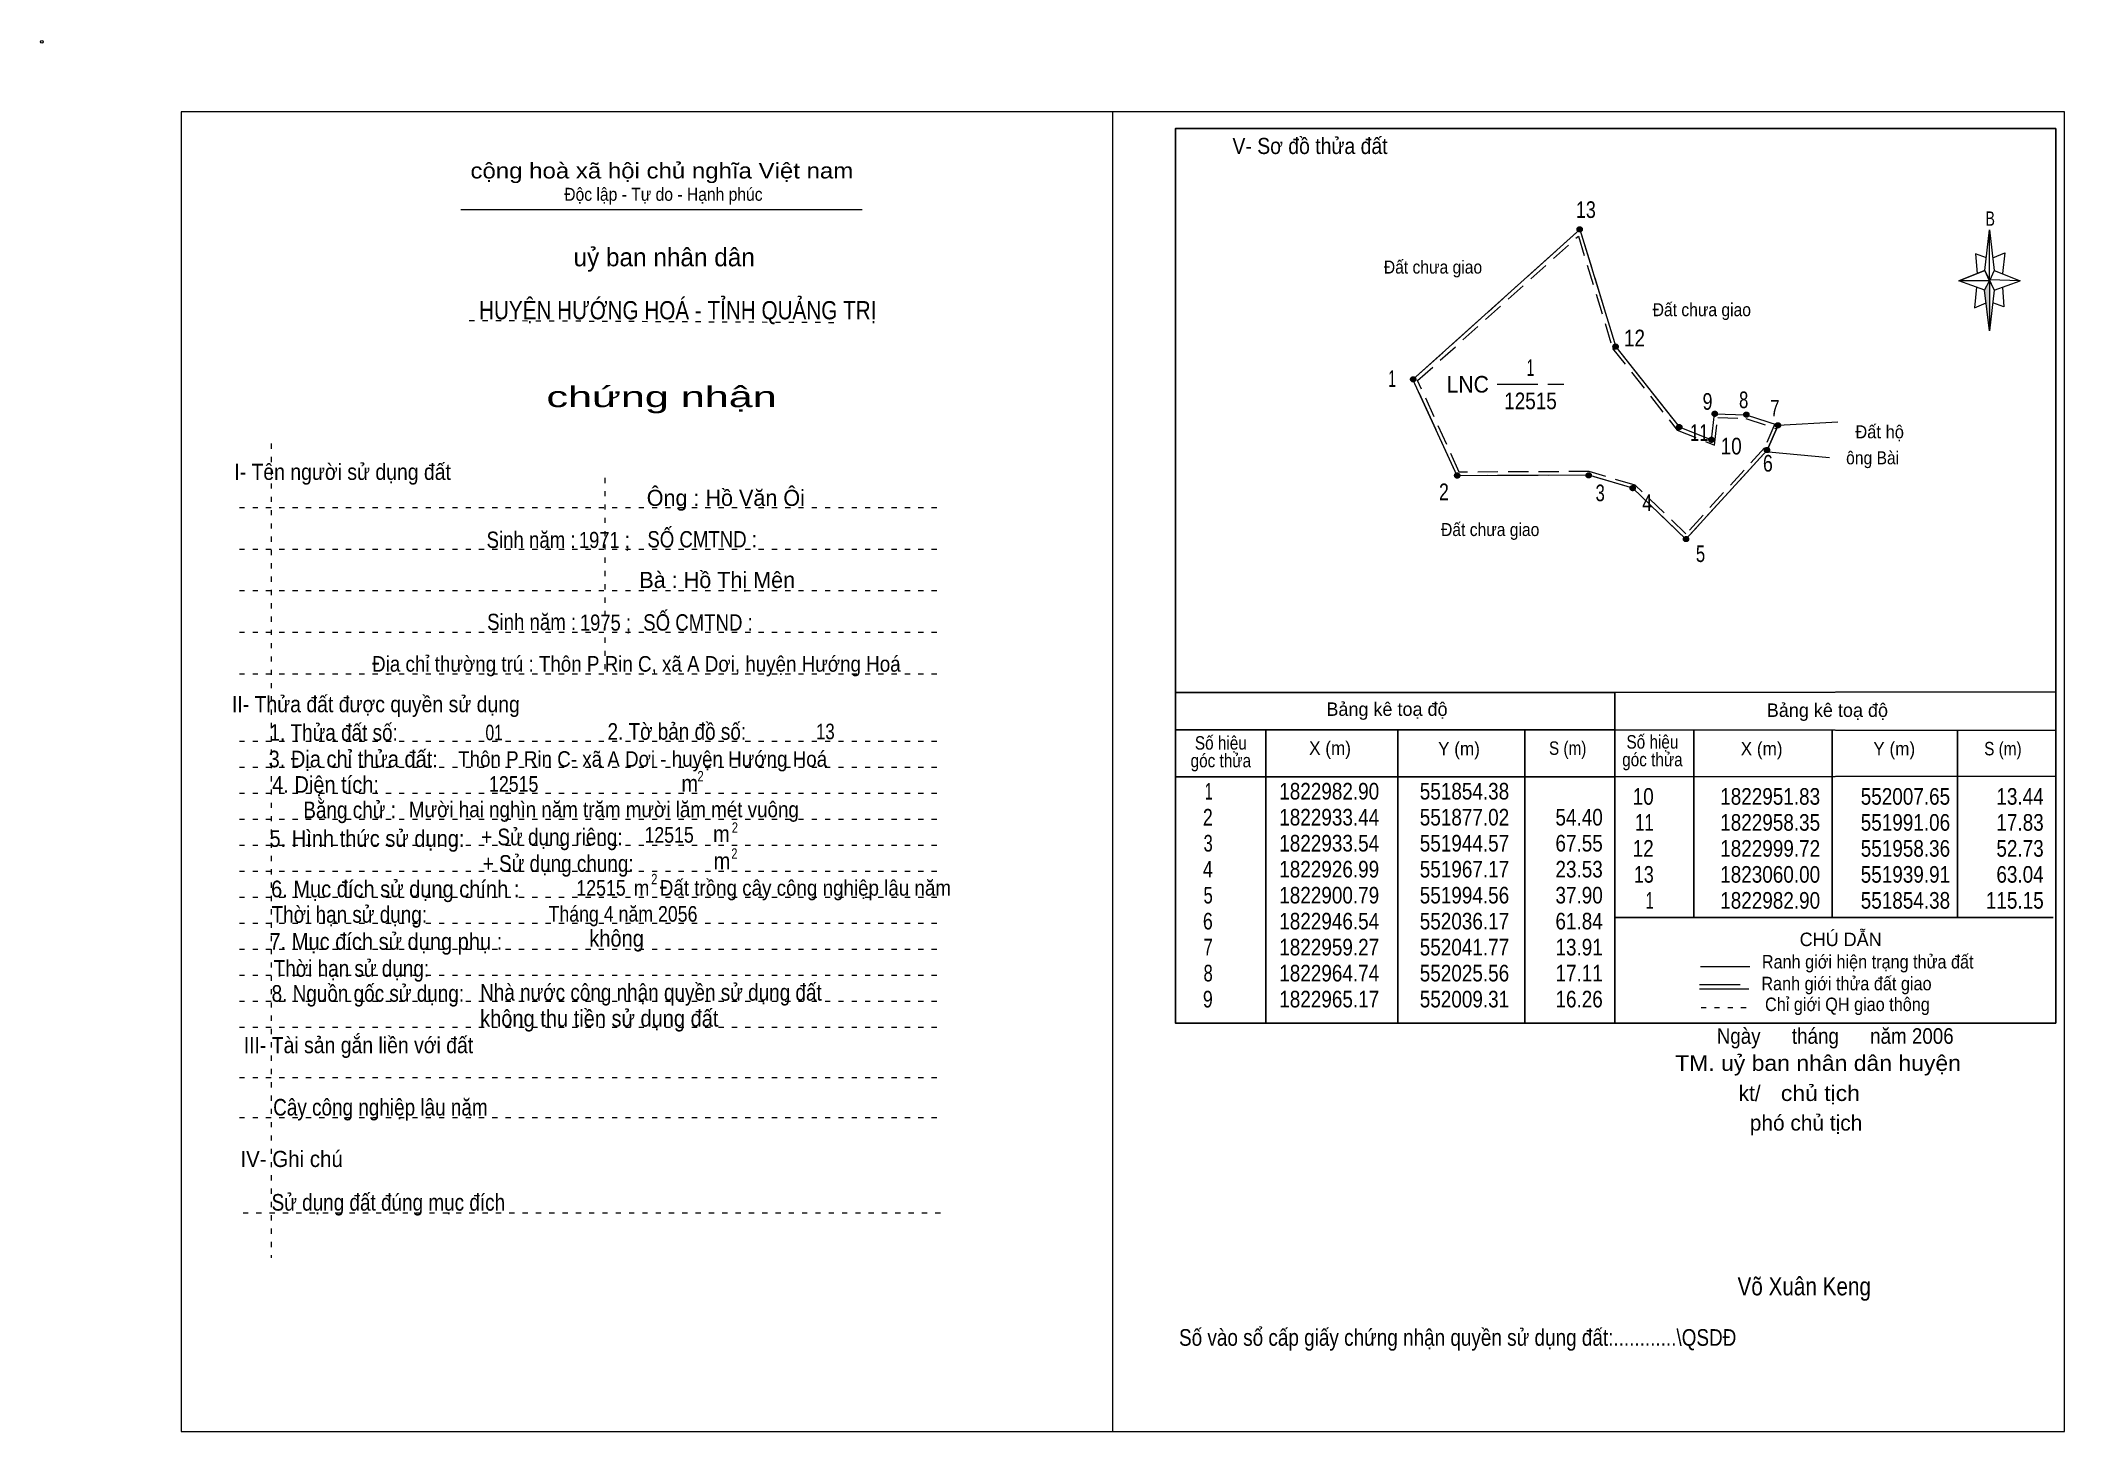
# Model space of a CAD drawing. Header units: centimetres. Extents: x -1.6 to 37.4, y -1.3 to 25.5.
import ezdxf
from ezdxf.enums import TextEntityAlignment as Align

# ---------------------------------------------------------------- set-up
doc = ezdxf.new("R2010")
doc.units = ezdxf.units.CM
doc.header["$LTSCALE"] = 0.13
for name, pattern in [('DOTTED', [1.5, 0.3, -1.2]), ('LONG_DASHED', [7.5, 6, -1.5]), ('MEDIUM_DASHED', [4.5, 3, -1.5])]:
    doc.linetypes.add(name, pattern=pattern)
for name, color, linetype, lineweight in [('1', 7, 'DOTTED', 13), ('10', 7, 'Continuous', 13), ('2', 7, 'Continuous', 25), ('3', 7, 'Continuous', 13), ('30', 7, 'Continuous', 13), ('32', 7, 'LONG_DASHED', 13), ('33', 7, 'LONG_DASHED', 13), ('35', 7, 'Continuous', 13)]:
    doc.layers.add(name, color=color, linetype=linetype, lineweight=lineweight)

msp = doc.modelspace()

# ---------------------------------------------------------------- hatches: boundary and pattern name
at = {"layer": '30'}
msp.add_hatch(color=256, dxfattribs=at).paths.add_polyline_path([(35.91, 20.87), (35.91, 19.91), (35.81, 20.69)])
at = {"layer": '32'}
for points in [[(28.0754, 21.861, 1), (27.9754, 21.861, 1)], [(28.7659, 19.6047, 1), (28.6659, 19.6047, 1)], [(24.8739, 18.9751, 1), (24.7739, 18.9751, 1)], [(30.673, 18.3115, 1), (30.573, 18.3115, 1)], [(31.2813, 18.2954, 1), (31.1813, 18.2954, 1)], [(29.9899, 18.0562, 1), (29.8899, 18.0562, 1)], [(31.888, 18.0906, 1), (31.788, 18.0906, 1)], [(30.6109, 17.8122, 1), (30.5109, 17.8122, 1)], [(31.6784, 17.6142, 1), (31.5784, 17.6142, 1)], [(25.7214, 17.1238, 1), (25.6214, 17.1238, 1)], [(28.2498, 17.1276, 1), (28.1498, 17.1276, 1)], [(29.0957, 16.8824, 1), (28.9957, 16.8824, 1)], [(30.1209, 15.9017, 1), (30.0209, 15.9017, 1)]]:
    msp.add_hatch(color=256, dxfattribs=at).paths.add_polyline_path(points)

# ---------------------------------------------------------------- linework, layer by layer
at = {"layer": '1', "linetype": 'Continuous'}
msp.add_line((6.51, 22.24), (14.23, 22.24), dxfattribs=at)
at = {"layer": '1'}
for p, q in [((6.67, 20.11), (13.82, 20.07)), ((2.86, 17.74), (2.86, 2.07)), ((9.28, 17.08), (9.28, 13.31)), ((2.25, 16.51), (15.75, 16.51)), ((2.25, 15.71), (15.75, 15.71)), ((2.25, 14.91), (15.75, 14.91)), ((2.25, 14.11), (15.75, 14.11)), ((2.25, 13.31), (15.75, 13.31)), ((2.25, 12.01), (15.75, 12.01)), ((2.25, 11.51), (15.75, 11.51)), ((2.25, 11.01), (15.75, 11.01)), ((2.25, 10.51), (15.75, 10.51)), ((2.25, 10.01), (15.75, 10.01)), ((2.25, 9.51), (15.75, 9.51)), ((2.25, 9.01), (15.75, 9.01)), ((2.25, 8.51), (15.75, 8.51)), ((2.25, 8.01), (15.75, 8.01)), ((2.25, 7.51), (15.75, 7.51)), ((2.25, 7.01), (15.75, 7.01)), ((2.25, 6.51), (15.75, 6.51)), ((2.25, 5.54), (15.75, 5.54)), ((2.25, 4.77), (15.75, 4.77)), ((2.32, 2.94), (15.82, 2.94))]:
    msp.add_line(p, q, dxfattribs=at)
at = {"layer": '10', "linetype": 'MEDIUM_DASHED'}
msp.add_line((31.78, 18.12), (31.57, 17.64), dxfattribs=at)
at = {"layer": '10'}
for p, q in [((31.63, 17.61), (31.84, 18.09)), ((31.84, 18.09), (32.99, 18.16)), ((31.66, 17.58), (32.83, 17.47))]:
    msp.add_line(p, q, dxfattribs=at)
at = {"layer": '10', "lineweight": 25}
for p, q in [((28.7, 12.95), (37.18, 12.96)), ((28.7, 12.23), (37.18, 12.22)), ((30.22, 12.23), (30.22, 8.62)), ((32.88, 12.23), (32.88, 8.62)), ((35.29, 12.23), (35.29, 8.62)), ((28.7, 11.33), (37.18, 11.34)), ((28.72, 8.62), (37.13, 8.62))]:
    msp.add_line(p, q, dxfattribs=at)
at = {"layer": '10'}
msp.add_lwpolyline([(31.63, 17.61), (30.07, 15.9), (29.05, 16.88), (28.2, 17.13), (25.67, 17.12), (24.82, 18.97), (28.03, 21.86), (28.72, 19.6), (29.94, 18.06), (30.56, 17.81), (30.62, 18.31), (31.23, 18.29), (31.84, 18.09)], close=True, dxfattribs=at)
msp.add_lwpolyline([(31.63, 17.61), (30.07, 15.9), (29.05, 16.88), (28.2, 17.13), (25.67, 17.12), (24.82, 18.97), (28.03, 21.86), (28.72, 19.6), (29.94, 18.06), (30.56, 17.81), (30.62, 18.31), (31.23, 18.29), (31.84, 18.09)], dxfattribs=at)
at = {"layer": '10', "linetype": 'LONG_DASHED'}
msp.add_lwpolyline([(31.63, 17.61), (30.07, 15.9), (29.05, 16.88), (28.2, 17.13), (25.67, 17.12), (24.82, 18.97), (28.03, 21.86), (28.72, 19.6), (29.94, 18.06), (30.56, 17.81), (30.62, 18.31), (31.23, 18.29), (31.84, 18.09)], close=True, dxfattribs=at)
at = {"layer": '10', "linetype": 'MEDIUM_DASHED'}
msp.add_lwpolyline([(31.58, 17.66), (30.07, 16), (29.09, 16.94), (28.21, 17.2), (25.71, 17.19), (24.91, 18.95), (28, 21.73), (28.66, 19.57), (29.9, 18), (30.62, 17.71), (30.68, 18.24), (31.22, 18.22), (31.82, 18.02)], dxfattribs=at)
at = {"layer": '10'}
msp.add_circle((-1.55, 25.47), 0.025, dxfattribs=at)
at = {"layer": '2'}
for p, q in [((20.25, 12.95), (28.7, 12.95)), ((28.7, 6.59), (28.7, 12.95)), ((20.25, 12.23), (28.7, 12.23)), ((21.99, 6.59), (21.99, 12.23)), ((24.53, 10.89), (24.53, 12.23)), ((26.97, 12.23), (26.97, 6.59)), ((20.25, 11.33), (28.7, 11.33))]:
    msp.add_line(p, q, dxfattribs=at)
msp.add_lwpolyline([(37.18, 23.8), (20.25, 23.8), (20.25, 6.59), (37.18, 6.59)], close=True, dxfattribs=at)
msp.add_lwpolyline([(24.53, 6.59), (24.53, 10.39), (24.53, 10.89)], dxfattribs=at)
at = {"layer": '3'}
msp.add_line((19.04, 24.12), (19.04, -1.27), dxfattribs=at)
for points in [[(19.04, 24.12), (1.13, 24.12), (1.13, -1.27), (19.04, -1.27)], [(19.04, -1.27), (37.35, -1.27), (37.35, 24.12), (19.04, 24.12)]]:
    msp.add_lwpolyline(points, dxfattribs=at)
at = {"layer": '30'}
for p, q in [((35.82, 21.07), (35.91, 21.85)), ((36, 21.07), (36.5, 20.87)), ((35.82, 20.69), (35.32, 20.87)), ((36, 20.69), (35.91, 19.91)), ((36.16, 20.75), (36.18, 20.37)), ((36.18, 20.37), (35.97, 20.45))]:
    msp.add_line(p, q, dxfattribs=at)
for points in [[(35.91, 21.85), (36, 21.07), (35.91, 20.87)], [(35.91, 20.87), (35.32, 20.87), (35.82, 21.07), (36, 20.69), (36.5, 20.87), (35.91, 20.89)], [(35.91, 20.87), (35.91, 19.91), (35.81, 20.69)]]:
    msp.add_lwpolyline(points, close=True, dxfattribs=at)
for points in [[(35.97, 21.31), (36.2, 21.41), (36.16, 21.01)], [(35.91, 20.87), (35.82, 21.07), (35.32, 20.87)], [(35.85, 21.31), (35.64, 21.39), (35.67, 21.01)], [(35.66, 20.75), (35.62, 20.35), (35.84, 20.45)], [(35.91, 20.87), (36, 20.69), (36.5, 20.87)]]:
    msp.add_lwpolyline(points, dxfattribs=at)
at = {"layer": '32'}
for centre in [(28.0254, 21.861), (28.7159, 19.6047), (24.8239, 18.9751), (30.623, 18.3115), (31.2313, 18.2954), (29.9399, 18.0562), (31.838, 18.0906), (30.5609, 17.8122), (31.6284, 17.6142), (25.6714, 17.1238), (28.1998, 17.1276), (29.0457, 16.8824), (30.0709, 15.9017)]:
    msp.add_circle(centre, 0.05, dxfattribs=at)
at = {"layer": '33'}
msp.add_line((26.44, 18.88), (27.72, 18.88), dxfattribs=at)
at = {"layer": '35'}
for p, q in [((30.35, 7.68), (31.3, 7.68)), ((30.33, 7.25), (31.28, 7.25))]:
    msp.add_line(p, q, dxfattribs=at)
at = {"layer": '35', "linetype": 'LONG_DASHED'}
msp.add_line((30.33, 7.33), (31.28, 7.33), dxfattribs=at)
at = {"layer": '35', "linetype": 'DOTTED'}
msp.add_line((30.36, 6.89), (31.35, 6.89), dxfattribs=at)

# ---------------------------------------------------------------- texts
at = {"layer": '1'}
for s, height, width, p in [('V- Sơ đồ thửa đất', 0.31, 0.9, (22.84, 23.31)), ('cộng hoà xã hội chủ nghĩa Việt nam', 0.3, 1.15, (10.375, 22.84)), ('Độc lập - Tự do - Hạnh phúc', 0.25, 0.9, (10.405, 22.41)), ('chứng nhận', 0.4, 1.55, (10.37, 18.44)), ('I- Tên người sử dụng đất', 0.31, 0.9, (4.235, 17.04)), ('II- Thửa đất được quyền sử dụng', 0.31, 0.9, (4.875, 12.57)), ('III- Tài sản gắn liền với đất', 0.31, 0.9, (4.54, 6.01)), ('IV- Ghi chú', 0.31, 0.95, (3.255, 3.82))]:
    msp.add_text(s, height=height, dxfattribs=dict(at, width=width)).set_placement(p, align=Align.CENTER)
msp.add_text('uỷ ban nhân dân', height=0.35, dxfattribs=at).set_placement((10.42, 21.15), align=Align.CENTER)
at = {"layer": '10'}
for s, height, width, p in [('Đất chưa giao', 0.25, 0.9, (25.205, 21.01)), ('Đất chưa giao', 0.25, 0.9, (30.375, 20.19)), ('Sinh năm :', 0.3149, 0.85, (7.86, 15.73)), ('1971 ;', 0.31, 0.85, (9.27, 15.73)), ('SỐ CMTND :', 0.3149, 0.85, (11.15, 15.74)), ('Đất chưa giao', 0.25, 0.9, (26.305, 15.96)), ('Sinh năm :', 0.3149, 0.85, (7.87, 14.15)), ('1975 ;', 0.31, 0.85, (9.29, 14.14)), ('SỐ CMTND :', 0.3149, 0.85, (11.07, 14.14)), ('Địa chỉ thường trú : Thôn P Rin C, xã A Dơi, huyện Hướng Hoá ', 0.3, 0.9, (9.935, 13.35)), ('01', 0.3, 0.75, (7.15, 12.03)), ('13', 0.3, 0.8, (13.52, 12.05)), ('Thôn P Rin C- xã A Dơi - huyện Hướng Hoá ', 0.3, 0.9, (10.055, 11.52)), ('12515', 0.3, 0.85, (7.525, 11.04)), ('Mười hai nghìn năm trăm mười lăm mét vuông ', 0.3, 0.9, (9.31, 10.55)), ('12515', 0.3, 0.85, (10.515, 10.06)), ('12515', 0.3, 0.85, (9.205, 9.04)), ('m  Đất trồng cây công nghiệp lâu năm ', 0.3, 0.9, (12.935, 9.04)), ('Tháng 4 năm 2056 ', 0.3, 0.85, (9.675, 8.54)), ('Ngày      tháng      năm 2006', 0.3, 0.9, (32.94, 6.19)), ('TM. uỷ ban nhân dân huyện', 0.3, 1.1, (32.61, 5.67)), ('chủ tịch', 0.3, 1.1, (32.655, 5.09)), ('Võ Xuân Keng ', 0.35, 0.85, (32.4, 1.35))]:
    msp.add_text(s, height=height, dxfattribs=dict(at, width=width)).set_placement(p, align=Align.CENTER)
for s, width, p in [('  Đất hộ', 0.95, (33.15, 17.84)), ('ông Bài', 0.9, (33.15, 17.34))]:
    msp.add_text(s, height=0.25, dxfattribs=dict(at, width=width)).set_placement(p)
for s, height, p in [('Ông : Hồ Văn Ôi', 0.31, (11.605, 16.54)), ('Bà : Hồ Thị Mên', 0.31, (11.44, 14.96)), ('kt/ ', 0.3, (31.35, 5.09)), ('phó chủ tịch ', 0.3, (32.435, 4.52))]:
    msp.add_text(s, height=height, dxfattribs=at).set_placement(p, align=Align.CENTER)
at = {"layer": '2'}
for s, height, width, p in [('HUYỆN HƯỚNG HOÁ - TỈNH QUẢNG TRỊ', 0.35, 0.85, (10.68, 20.13)), ('Số hiệu', 0.2591, 0.85, (21.125, 11.85)), ('Số hiệu', 0.2591, 0.85, (29.425, 11.87)), ('3. Địa chỉ thửa đất:', 0.32, 0.9, (4.44, 11.51)), ('góc thửa', 0.2591, 0.85, (21.125, 11.51)), ('X (m)', 0.2591, 0.95, (23.225, 11.75)), ('Y (m)', 0.2591, 0.95, (25.705, 11.74)), ('S (m)', 0.2591, 0.85, (27.795, 11.75)), ('góc thửa', 0.2591, 0.85, (29.425, 11.53)), ('X (m)', 0.2591, 0.95, (31.525, 11.74)), ('Y (m)', 0.2591, 0.95, (34.075, 11.74)), ('S (m)', 0.2591, 0.85, (36.165, 11.74)), ('Số vào sổ cấp giấy chứng nhận quyền sử dụng đất:............\\QSDĐ', 0.32, 0.85, (25.68, 0.38))]:
    msp.add_text(s, height=height, dxfattribs=dict(at, width=width)).set_placement(p, align=Align.CENTER)
for p in [(24.32, 12.5), (32.79, 12.48)]:
    msp.add_text('Bảng kê toạ độ', height=0.2591, dxfattribs=at).set_placement(p, align=Align.CENTER)
for s, height, width, p in [('1. Thửa đất số:', 0.32, 0.85, (2.83, 12.02)), ('2. Tờ bản đồ số:', 0.32, 0.85, (9.33, 12.04)), ('4. Diện tích:', 0.32, 0.9, (2.88, 11.02)), ('m', 0.32, 0.9, (10.75, 11.04)), ('2', 0.2, 0.8, (11.06, 11.24)), ('Bằng chử :', 0.32, 0.85, (3.48, 10.53)), ('5. Hình thức sử dụng:', 0.32, 0.9, (2.83, 9.98)), ('+ Sử dụng riêng:', 0.32, 0.85, (6.9, 10.01)), ('m', 0.32, 0.9, (11.36, 10.07)), ('2', 0.2, 0.8, (11.72, 10.25)), ('+ Sử dụng chung:', 0.32, 0.85, (6.93, 9.5)), ('m', 0.32, 0.9, (11.37, 9.55)), ('2', 0.2, 0.8, (11.71, 9.75)), ('6. Mục đích sử dụng chính : ', 0.32, 0.9, (2.86, 9.01)), ('2', 0.2, 0.8, (10.17, 9.26)), ('Thời hạn sử dụng: ', 0.32, 0.85, (2.87, 8.52)), ('7. Mục đích sử dụng phụ : ', 0.32, 0.9, (2.83, 8)), ('không', 0.32, 0.9, (8.98, 8.06)), ('Thời hạn sử dụng: ', 0.32, 0.85, (2.91, 7.48)), ('8. Nguồn gốc sử dụng: ', 0.32, 0.85, (2.87, 7)), ('Nhà nước công nhận quyền sử dụng đất  ', 0.32, 0.85, (6.88, 7.02)), ('không thu tiền sử dụng đất', 0.32, 0.9, (6.88, 6.52)), ('Cây công nghiệp lâu năm', 0.32, 0.85, (2.9, 4.81)), ('Sử dụng đất đúng mục đích', 0.32, 0.85, (2.87, 2.98))]:
    msp.add_text(s, height=height, dxfattribs=dict(at, width=width)).set_placement(p)
at = {"layer": '30', "width": 0.75}
msp.add_text('B', height=0.2756, dxfattribs=at).set_placement((35.92, 21.93), align=Align.CENTER)
at = {"layer": '30'}
for s, width, p in [('1', 0.65, (20.97, 10.89)), ('1822982.90', 0.85, (24.17, 10.89)), ('551854.38', 0.85, (26.67, 10.89)), ('551854.38', 0.85, (26.67, 10.89)), ('10', 0.85, (29.45, 10.79)), ('1822951.83', 0.85, (32.65, 10.79)), ('552007.65', 0.85, (35.15, 10.79)), ('13.44', 0.85, (36.95, 10.79)), ('2', 0.8, (20.97, 10.39)), ('1822933.44', 0.85, (24.17, 10.39)), ('551877.02', 0.85, (26.67, 10.39)), ('54.40', 0.85, (28.47, 10.39)), ('11', 0.75, (29.45, 10.29)), ('1822958.35', 0.85, (32.65, 10.29)), ('551991.06', 0.85, (35.15, 10.29)), ('17.83', 0.85, (36.95, 10.29)), ('3', 0.75, (20.97, 9.89)), ('1822933.54', 0.85, (24.17, 9.89)), ('551944.57', 0.85, (26.67, 9.89)), ('67.55', 0.85, (28.47, 9.89)), ('12', 0.85, (29.45, 9.79)), ('1822999.72', 0.85, (32.65, 9.79)), ('551958.36', 0.85, (35.15, 9.79)), ('52.73', 0.85, (36.95, 9.79)), ('4', 0.8, (20.97, 9.39)), ('1822926.99', 0.85, (24.17, 9.39)), ('551967.17', 0.85, (26.67, 9.39)), ('23.53', 0.85, (28.47, 9.39)), ('13', 0.8, (29.45, 9.29)), ('1823060.00', 0.85, (32.65, 9.29)), ('551939.91', 0.85, (35.15, 9.29)), ('63.04', 0.85, (36.95, 9.29)), ('5', 0.75, (20.97, 8.89)), ('1822900.79', 0.85, (24.17, 8.89)), ('551994.56', 0.85, (26.67, 8.89)), ('37.90', 0.85, (28.47, 8.89)), ('1', 0.65, (29.45, 8.79)), ('1822982.90', 0.85, (32.65, 8.79)), ('551854.38', 0.85, (35.15, 8.79)), ('115.15', 0.85, (36.95, 8.79)), ('6', 0.8, (20.97, 8.39)), ('1822946.54', 0.85, (24.17, 8.39)), ('552036.17', 0.85, (26.67, 8.39)), ('61.84', 0.85, (28.47, 8.39)), ('7', 0.75, (20.97, 7.89)), ('1822959.27', 0.85, (24.17, 7.89)), ('552041.77', 0.85, (26.67, 7.89)), ('13.91', 0.85, (28.47, 7.89)), ('8', 0.75, (20.97, 7.39)), ('1822964.74', 0.85, (24.17, 7.39)), ('552025.56', 0.85, (26.67, 7.39)), ('17.11', 0.85, (28.47, 7.39)), ('9', 0.8, (20.97, 6.89)), ('1822965.17', 0.85, (24.17, 6.89)), ('552009.31', 0.85, (26.67, 6.89)), ('16.26', 0.85, (28.47, 6.89))]:
    msp.add_text(s, height=0.32, dxfattribs=dict(at, width=width)).set_placement(p, align=Align.RIGHT)
at = {"layer": '32'}
for s, width, p in [('13', 0.8, (28.145, 22.08)), ('12', 0.85, (29.08, 19.61)), ('1', 0.65, (24.42, 18.83)), ('9', 0.8, (30.485, 18.39)), ('8', 0.75, (31.18, 18.42)), ('7', 0.75, (31.78, 18.26)), ('11', 0.75, (30.325, 17.79)), ('10', 0.85, (30.94, 17.53)), ('6', 0.8, (31.645, 17.2)), ('2', 0.8, (25.415, 16.65)), ('3', 0.75, (28.42, 16.63)), ('4', 0.8, (29.325, 16.44)), ('5', 0.75, (30.35, 15.46))]:
    msp.add_text(s, height=0.32, dxfattribs=dict(at, width=width)).set_placement(p, align=Align.CENTER)
at = {"layer": '33'}
for s, width, p in [('1', 0.65, (27.08, 19.04)), ('12515', 0.85, (27.08, 18.4))]:
    msp.add_text(s, height=0.32, dxfattribs=dict(at, width=width)).set_placement(p, align=Align.CENTER)
at = {"layer": '33', "width": 0.95}
msp.add_text('LNC', height=0.32, dxfattribs=at).set_placement((26.28, 18.72), align=Align.RIGHT)
at = {"layer": '35'}
msp.add_text('CHÚ DẪN', height=0.2591, dxfattribs=at).set_placement((33.045, 8.07), align=Align.CENTER)
at = {"layer": '35', "width": 0.9}
for s, p in [('Ranh giới hiện trạng thửa đất', (33.565, 7.64)), ('Ranh giới thửa đất giao ', (33.2, 7.22)), ('Chỉ giới QH giao thông', (33.175, 6.82))]:
    msp.add_text(s, height=0.2591, dxfattribs=at).set_placement(p, align=Align.CENTER)

doc.saveas('drawing.dxf')
